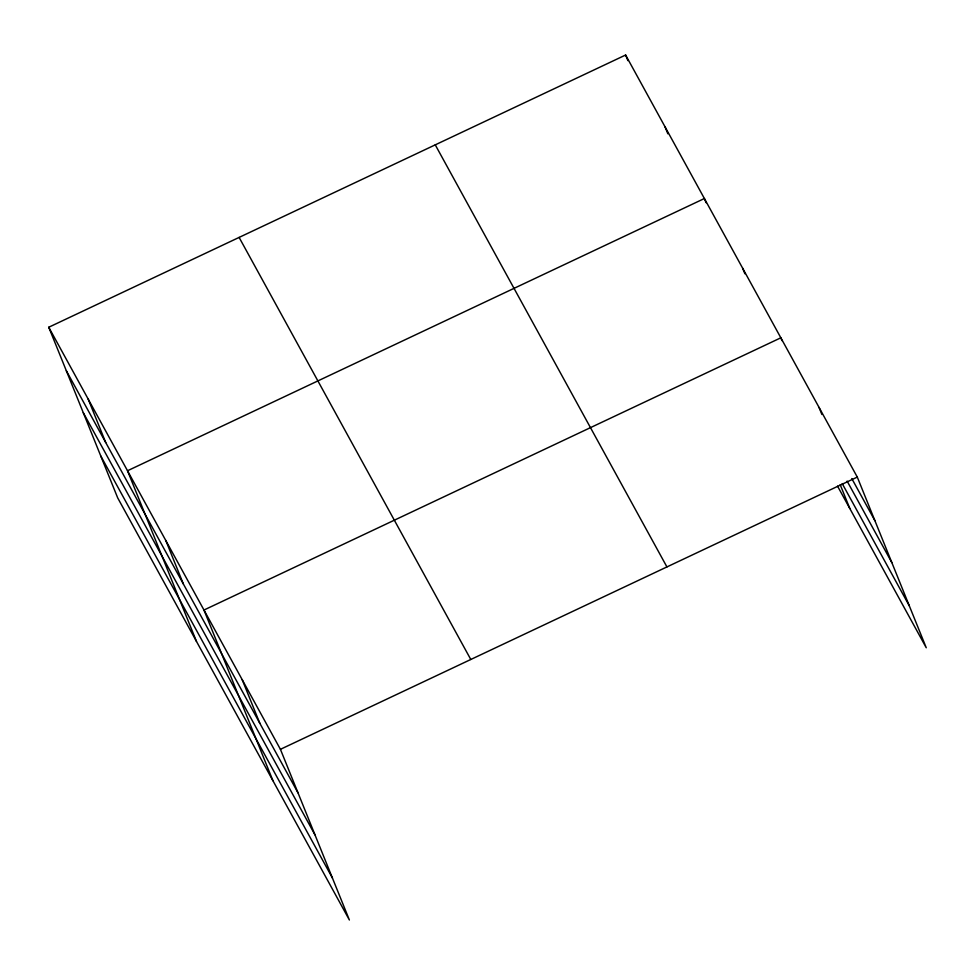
<?xml version="1.0" encoding="UTF-8"?>
<svg xmlns="http://www.w3.org/2000/svg" width="975" height="975" viewBox="0 0 975 975"><rect width="100%" height="100%" fill="white"/><g stroke="black" fill="none" stroke-linecap="round" stroke-linejoin="round"><path stroke-width="1.46" d="M48.75 327.247L280.422 749.324L349.379 919.986L117.707 497.908L48.75 327.247L625.621 55.014L857.293 477.092L926.25 647.753L837.537 486.135M280.422 749.324L857.293 477.092M851.797 478.567L874.88 520.613M847.117 481.102L891.832 562.575M842.217 483.6L909.297 605.804M435.252 144.848L666.924 566.926M239.119 237.413L470.791 659.478M66.337 370.768L298.009 792.846M83.289 412.73L314.962 834.807M100.754 455.959L332.426 878.024M819.073 407.452L821.901 414.472M781.974 340.616L780.841 337.801L203.97 610.033L272.927 780.695M840.194 484.697L849.798 508.475M742.621 268.162L744.888 273.78M706.095 202.727L704.389 198.522L127.518 470.754L196.475 641.416M665.011 126.762L667.838 133.782M625.621 55.014L627.888 60.633M242.202 679.672L259.789 723.206M165.75 540.394L183.337 583.915M88.14 398.994L105.727 442.528"/></g></svg>
